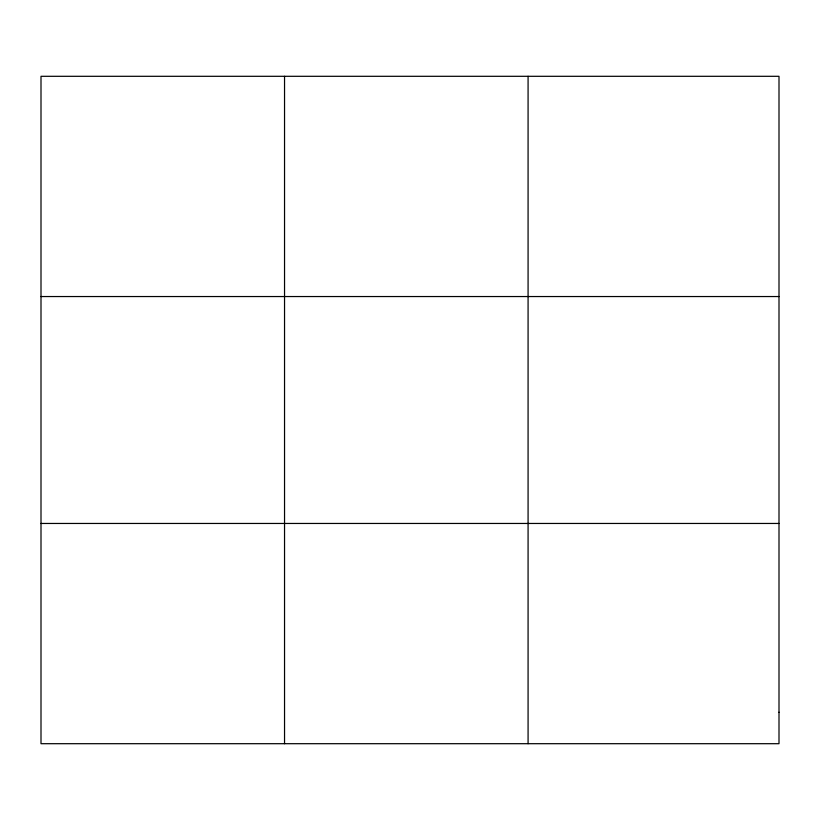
<?xml version="1.0" encoding="UTF-8"?>
<svg xmlns="http://www.w3.org/2000/svg" width="820" height="820" viewBox="0 0 820 820"><rect width="100%" height="100%" fill="white"/><g stroke="black" fill="none" stroke-linecap="round" stroke-linejoin="round"><path stroke-width="1.23" d="M284.54 743.699L284.54 76.301M528.08 743.699L528.08 76.301M41 296.543L779 296.543M41 523.457L779 523.457M779 712.231L779 743.699L41 743.699L41 76.301L779 76.301L779 712.231"/></g></svg>
